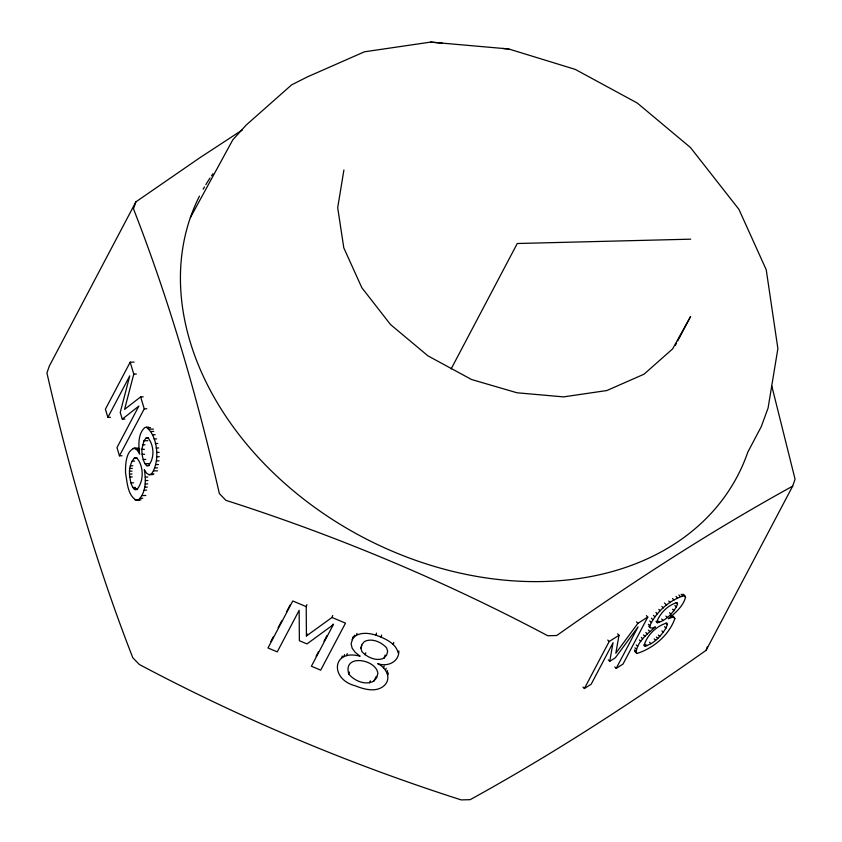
<?xml version="1.0" encoding="UTF-8"?>
<svg xmlns="http://www.w3.org/2000/svg" width="842" height="842" viewBox="0 0 842 842"><rect width="100%" height="100%" fill="white"/><g stroke="black" fill="none" stroke-linecap="round" stroke-linejoin="round"><path stroke-width="1.26" d="M129.458 474.078C129.236 468.436 130.468 462.437 134.32 458.132L136.572 457.711C143.761 465.847 144.108 480.561 137.257 489.139L135.015 489.602C130.489 486.129 130.236 479.33 129.458 474.078L132.047 474.014M398.845 650.929C399.234 661.928 387.352 667.274 377.7 663.622C385.773 667.243 391.93 677.915 384.531 685.335C376.511 692.892 364.239 689.419 355.198 685.777C329.485 679.157 332.074 648.466 360.134 656.234L355.271 652.424L352.156 648.193L351.103 643.783L353.251 636.657M138.267 448.123C125.847 446.755 125.279 464.5 125.574 473.162C127.279 482.308 127.51 495.591 136.678 500.411L138.425 499.906C146.35 492.244 146.024 479.73 144.319 469.657L146.655 473.267L149.045 474.709L152.918 474.614M149.045 474.709L151.413 473.941C160.264 462.216 158.022 435.84 146.297 427.231L144.708 427.631C137.678 434.209 138.562 445.355 139.635 454.112L137.057 449.849L134.383 448.218M673.084 616.176L674.874 618.523C669.264 634.931 653.36 648.361 637.068 653.434L634.626 651.329M141.803 449.365L143.993 440.787L145.992 438.114L147.929 437.756C154.023 445.123 154.865 457.743 148.655 465.384L146.729 465.7C142.551 461.532 142.077 454.985 141.803 449.365L144.392 449.302M343.915 169.979L337.695 207.69L343.799 247.853L361.828 287.711L390.53 324.559L427.968 355.871L471.583 379.531L517.051 392.782L563.519 396.887L606.84 390.541L644.056 374.174L672.632 348.893L690.619 316.445L677.747 340.842M617.596 633.826L619.007 635.289L615.807 653.255L637.91 623.322L647.793 617.06L646.382 615.607M608.324 659.854L609.734 661.317L613.06 642.699L591.168 684.23L584.38 688.524L582.959 687.061M683.83 594.694L685.535 597.336C683.094 606.44 675.263 612.934 668.316 618.754L672.348 617.249L674.505 617.628M636.047 652.782C637.005 641.741 647.509 633.668 655.444 626.911L652.087 628.069L650.129 627.711L648.719 626.248M134.057 362.102L130.184 362.197L133.773 374.09L124.574 409.37L140.646 396.898L143.224 396.824M360.871 648.266L361.828 644.604L364.407 641.551C371.943 637.762 381.352 642.067 386.615 647.877L387.657 651.34L386.657 655.044L384.11 658.044C376.584 661.728 367.249 657.455 361.976 651.708L360.871 648.266L361.913 645.256M242.433 129.879L199.828 157.759L135.888 201.859L133.478 208.837C169.589 301.331 197.239 396.856 219.362 493.591L225.909 500.337C336.947 535.88 444.755 581.064 547.742 635.742L556.699 635.521C632.795 581.822 711.037 531.081 792.659 486.16L795.069 479.193L771.84 386.183M332.685 615.46L331.99 617.47L306.435 635.952L306.214 606.629L306.909 604.619M306.435 635.952L307.13 633.942M341.631 658.012L342.326 656.002M343.894 656.602L344.588 654.592M346.536 655.634L347.23 653.624M352.209 639.667L354.65 635.226M353.956 637.236L356.313 635.384L357.008 633.373M348.798 674.053C342.568 653.687 375.785 658.844 377.89 673.242L376.753 677.652L373.827 681.083C365.439 685.693 354.429 680.925 348.798 674.053L349.493 672.042M365.091 654.834L365.786 652.824M356.313 635.384C362.355 632.195 369.554 633.258 375.837 635.131L376.542 633.121M398.15 652.939C396.403 644.656 388.046 640.215 380.963 637.036L381.658 635.026M369.585 682.809L370.28 680.799M373.827 681.083L376.332 676.358M384.11 658.044L385.152 655.023M383.489 667.98L384.184 665.969M393.13 644.404L393.824 642.393M385.51 670.264L386.204 668.253M386.941 672.632L387.636 670.621M387.773 675.042L388.467 673.032M135.888 201.859L49.341 366.017L46.931 372.995C69.044 469.731 96.693 565.256 132.804 657.749L139.351 664.496C242.338 719.184 350.146 764.357 461.195 799.9L470.152 799.679C551.784 754.758 630.016 704.017 706.112 650.319L707.322 646.835M665.959 628.111L667.359 624.564L666.832 623.059C656.602 625.795 646.866 635.226 644.056 645.54L644.53 646.13C653.792 644.256 661.096 635.878 665.959 628.111L664.548 626.659M650.129 627.711L649.813 625.753C656.202 611.787 669.622 599.967 684.241 595.61L685.241 596.157M676.315 606.966L677.526 603.946L677.105 602.567C668.106 605.051 660.36 612.787 656.939 621.449L657.402 622.775C665.517 620.743 672.053 613.965 676.315 606.966L674.895 605.503M190.355 217.646L232.771 139.877L246.285 124.963L291.637 84.842L307.604 76.801L364.449 51.804L430.62 42.1L442.218 43.1M130.184 362.197L105.397 409.201L107.871 417.39L110.449 417.327M107.871 417.39L129.763 375.869L120.248 412.401L122.279 419.137L124.858 419.074M122.048 455.764L119.459 455.827L144.245 408.823L140.646 396.898M270.85 641.52L273.271 636.941M278.102 627.764L281.733 620.891M286.575 611.713L290.195 604.84M451.112 368.975L517.262 243.506L690.724 239.17M316.087 656.297L318.518 651.687M323.991 641.299L327.033 635.531M331.895 626.311L333.116 623.996M675.305 345.483L676.526 343.157M584.38 688.524L609.166 641.52L619.007 635.289M614.776 666.927L616.197 668.39L638.089 626.858L615.323 657.781L609.734 661.317M647.793 617.06L623.017 664.064L616.197 668.39M706.112 650.319L792.659 486.16M122.279 419.137L138.877 406.065L116.975 447.597L119.459 455.827M133.773 374.09L136.351 374.016M144.245 408.823L146.824 408.759M146.297 427.231L148.876 427.168M147.95 427.757L150.529 427.694M149.55 429.188L153.423 429.094M151.097 431.504L153.676 431.441M152.591 434.746L155.181 434.683M145.992 438.114L148.571 438.05M154.044 438.966L156.623 438.903M143.993 440.787L147.866 440.692M155.244 443.534L157.833 443.471M142.456 444.829L145.035 444.755M133.025 448.376L135.604 448.312M156.096 448.028L158.675 447.955M135.73 448.712L139.604 448.607M137.057 449.849L139.635 449.786M156.58 452.438L159.159 452.375M142.066 454.301L144.645 454.238M156.696 456.774L159.275 456.711M134.32 458.132L136.899 458.069M143.214 459.5L145.803 459.437M132.057 461.153L134.636 461.09M156.465 460.869L159.054 460.806M144.908 463.732L148.781 463.637M155.886 464.595L158.464 464.531M130.257 465.837L132.847 465.773M146.729 465.7L149.318 465.637M129.742 468.426L132.32 468.363M154.949 467.942L157.528 467.878M129.468 471.183L132.047 471.12M153.654 470.92L157.528 470.825M151.413 473.941L153.991 473.878M129.71 476.993L132.299 476.93M145.266 477.077L147.845 477.014M145.35 480.582L147.929 480.519M130.994 482.898L133.573 482.834M145.171 483.971L147.75 483.897M132.889 487.518L135.467 487.455M144.74 487.181L147.318 487.108M133.92 488.876L136.499 488.813M135.015 489.602L137.593 489.539M144.056 490.181L146.634 490.118M141.94 495.57L145.813 495.475M140.193 498.306L142.772 498.243M134.941 499.895L137.53 499.832M138.425 499.906L141.014 499.832M136.678 500.411L139.256 500.348M502.8 48.468L508.768 48.973L575.297 69.412L637.278 103.04L690.472 147.539L738.918 209.342L766.231 269.745L777.882 348.609L768.083 408.023L761.294 426.578L747.801 452.165A303.246 228.519 27.8 0 1 379.889 545.69A303.246 228.519 27.8 0 1 199.47 196.091M430.62 42.1L508.768 48.973M375.837 635.131L380.963 637.036M306.214 606.629L292.784 600.977L267.998 647.982L277.25 651.876L299.152 610.345L299.373 640.709L306.983 643.919L333.285 624.711L311.393 666.232L320.697 670.148L345.483 623.143L331.99 617.47M682.83 594.147L684.241 595.61M684.125 595.883L685.535 597.336M681.178 594.241L682.588 595.704M678.905 594.999L680.325 596.452M676.021 596.42L677.431 597.873M672.516 598.494L673.926 599.957M676.105 602.483L677.526 603.946M668.737 601.03L670.148 602.493M672.558 609.208L673.968 610.661M664.485 602.956L666.611 605.145M669.527 612.744L670.937 614.207M672.242 615.744L673.663 617.207M673.463 617.06L674.874 618.523M661.886 606.461L663.307 607.924M670.927 615.797L672.348 617.249M665.875 616.049L667.296 617.502M658.781 609.366L660.202 610.829M655.907 612.397L657.318 613.85M665.948 623.112L667.359 624.564M661.696 619.028L663.107 620.48M653.434 615.334L654.855 616.786M658.055 620.996L659.475 622.448M655.992 621.312L657.402 622.775M651.382 618.186L652.792 619.638M661.875 630.89L663.286 632.353M649.74 620.943L651.15 622.406M648.403 624.29L649.813 625.753M658.36 635.036L659.77 636.489M656.328 637.015L657.749 638.478M648.372 630.069L649.792 631.532M654.181 638.878L655.602 640.341M636.499 621.859L637.91 623.322M645.825 632.468L647.245 633.931M643.467 634.931L644.877 636.384M649.529 642.225L650.95 643.677M641.288 637.436L642.699 638.899M645.467 644.393L646.888 645.856M639.352 639.952L640.773 641.404M644.077 644.772L645.488 646.224M636.226 644.961L637.647 646.414M634.921 647.814L636.331 649.277M634.384 649.94L635.805 651.403M635.657 651.971L637.068 653.434M607.745 640.057L609.166 641.52M203.175 189.176A303.246 228.519 27.8 0 1 204.48 186.903M205.816 184.661A303.246 228.519 27.8 0 1 210.026 178.041M211.489 175.883A303.246 228.519 27.8 0 1 212.984 173.747"/></g></svg>
